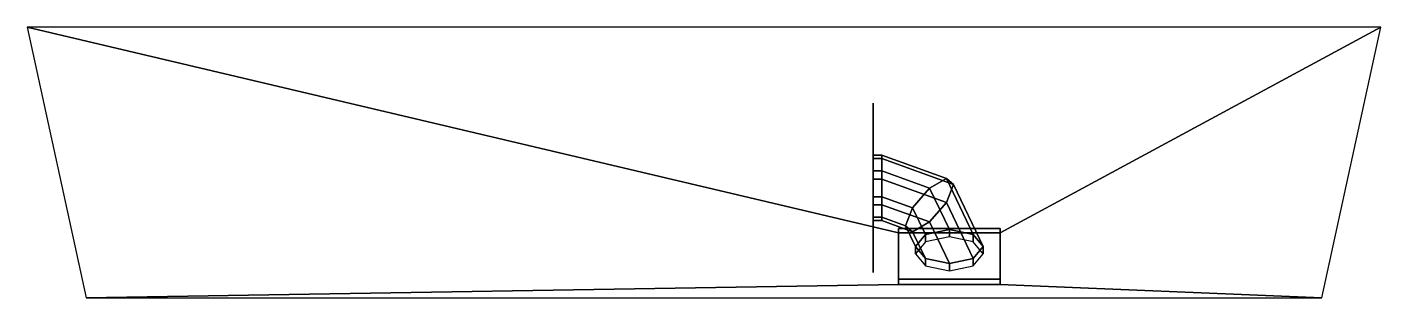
# Model space of a CAD drawing. Extents: x -0.8 to 0.8, y 1.74 to 2.06.
import ezdxf

# ---------------------------------------------------------------- set-up
doc = ezdxf.new("R2010")
doc.units = 0
doc.layers.add('BACK_DOOR_2', color=7, linetype='CONTINUOUS')

msp = doc.modelspace()

# ---------------------------------------------------------------- linework, layer by layer
at = {"layer": 'BACK_DOOR_2'}
for points in [[(0.35, 1.817, 1.3401), (0.8, 2.06, 0.93), (-0.8, 2.06, 0.93), (0.23, 1.817, 1.3401)], [(0.23, 1.817, 1.3401), (-0.8, 2.06, 0.93), (-0.73, 1.74, 1.47), (0.23, 1.7558, 1.4433)], [(0.8, 2.06, 0.93), (0.35, 1.817, 1.3401), (0.35, 1.7558, 1.4433), (0.73, 1.74, 1.47)], [(0.2, 1.9046, 1.46), (0.2, 1.9086, 1.4296), (0.2, 1.97, 1.44), (0.2, 1.9407, 1.5107)], [(0.2, 1.9086, 1.4296), (0.2, 1.89, 1.4054), (0.2, 1.9407, 1.3693), (0.2, 1.97, 1.44)], [(0.2, 1.8804, 1.4786), (0.2, 1.9046, 1.46), (0.2, 1.9407, 1.5107), (0.2, 1.87, 1.54)], [(0.2, 1.89, 1.4054), (0.2, 1.8596, 1.4014), (0.2, 1.87, 1.34), (0.2, 1.9407, 1.3693)], [(0.21, 1.9046, 1.46), (0.21, 1.9086, 1.4296), (0.2, 1.9086, 1.4296), (0.2, 1.9046, 1.46)], [(0.21, 1.9086, 1.4296), (0.21, 1.89, 1.4054), (0.2, 1.89, 1.4054), (0.2, 1.9086, 1.4296)], [(0.21, 1.8804, 1.4786), (0.21, 1.9046, 1.46), (0.2, 1.9046, 1.46), (0.2, 1.8804, 1.4786)], [(0.21, 1.89, 1.4054), (0.21, 1.9086, 1.4296), (0.2866, 1.8812, 1.4138), (0.2666, 1.8697, 1.3936)], [(0.21, 1.9086, 1.4296), (0.21, 1.9046, 1.46), (0.2949, 1.8742, 1.4424), (0.2866, 1.8812, 1.4138)], [(0.21, 1.9046, 1.46), (0.21, 1.8804, 1.4786), (0.2866, 1.8529, 1.4628), (0.2949, 1.8742, 1.4424)], [(0.21, 1.89, 1.4054), (0.21, 1.8596, 1.4014), (0.2, 1.8596, 1.4014), (0.2, 1.89, 1.4054)], [(0.21, 1.8596, 1.4014), (0.21, 1.89, 1.4054), (0.2666, 1.8697, 1.3936), (0.2466, 1.8465, 1.3938)], [(0.21, 1.85, 1.4746), (0.21, 1.8804, 1.4786), (0.2, 1.8804, 1.4786), (0.2, 1.85, 1.4746)], [(0.2, 1.85, 1.4746), (0.2, 1.8804, 1.4786), (0.2, 1.87, 1.54), (0.2, 1.7993, 1.5107)], [(0.21, 1.8804, 1.4786), (0.21, 1.85, 1.4746), (0.2666, 1.8297, 1.4629), (0.2866, 1.8529, 1.4628)], [(0.2666, 1.8697, 1.3936), (0.2866, 1.8812, 1.4138), (0.3183, 1.8149, 1.3755), (0.29, 1.8207, 1.3654)], [(0.2866, 1.8812, 1.4138), (0.2949, 1.8742, 1.4424), (0.33, 1.8007, 1.4), (0.3183, 1.8149, 1.3755)], [(0.2949, 1.8742, 1.4424), (0.2866, 1.8529, 1.4628), (0.3183, 1.7866, 1.4245), (0.33, 1.8007, 1.4)], [(0.2, 1.8596, 1.4014), (0.2, 1.8354, 1.42), (0.2, 1.7993, 1.3693), (0.2, 1.87, 1.34)], [(0.21, 1.8596, 1.4014), (0.21, 1.8354, 1.42), (0.2, 1.8354, 1.42), (0.2, 1.8596, 1.4014)], [(0.21, 1.8354, 1.42), (0.21, 1.8596, 1.4014), (0.2466, 1.8465, 1.3938), (0.2383, 1.8252, 1.4141)], [(0.2466, 1.8465, 1.3938), (0.2666, 1.8697, 1.3936), (0.29, 1.8207, 1.3654), (0.2617, 1.8149, 1.3755)], [(0.21, 1.8314, 1.4504), (0.21, 1.85, 1.4746), (0.2, 1.85, 1.4746), (0.2, 1.8314, 1.4504)], [(0.2, 1.8314, 1.4504), (0.2, 1.85, 1.4746), (0.2, 1.7993, 1.5107), (0.2, 1.77, 1.44)], [(0.21, 1.85, 1.4746), (0.21, 1.8314, 1.4504), (0.2466, 1.8182, 1.4428), (0.2666, 1.8297, 1.4629)], [(0.2383, 1.8252, 1.4141), (0.2466, 1.8465, 1.3938), (0.2617, 1.8149, 1.3755), (0.25, 1.8007, 1.4)], [(0.2866, 1.8529, 1.4628), (0.2666, 1.8297, 1.4629), (0.29, 1.7807, 1.4346), (0.3183, 1.7866, 1.4245)], [(0.21, 1.8354, 1.42), (0.21, 1.8314, 1.4504), (0.2, 1.8314, 1.4504), (0.2, 1.8354, 1.42)], [(0.2, 1.8354, 1.42), (0.2, 1.8314, 1.4504), (0.2, 1.77, 1.44), (0.2, 1.7993, 1.3693)], [(0.21, 1.8314, 1.4504), (0.21, 1.8354, 1.42), (0.2383, 1.8252, 1.4141), (0.2466, 1.8182, 1.4428)], [(0.2466, 1.8182, 1.4428), (0.2383, 1.8252, 1.4141), (0.25, 1.8007, 1.4), (0.2617, 1.7866, 1.4245)], [(0.2666, 1.8297, 1.4629), (0.2466, 1.8182, 1.4428), (0.2617, 1.7866, 1.4245), (0.29, 1.7807, 1.4346)], [(0.35, 1.8221, 1.343), (0.23, 1.8221, 1.343), (0.23, 1.7621, 1.447), (0.35, 1.7621, 1.447)], [(0.35, 1.817, 1.3401), (0.23, 1.817, 1.3401), (0.23, 1.8221, 1.343), (0.35, 1.8221, 1.343)], [(0.23, 1.8221, 1.343), (0.23, 1.817, 1.3401), (0.23, 1.7558, 1.4433), (0.23, 1.7621, 1.447)], [(0.25, 1.8007, 1.4), (0.2617, 1.8149, 1.3755), (0.2617, 1.8062, 1.3705), (0.25, 1.7921, 1.395)], [(0.2617, 1.8149, 1.3755), (0.29, 1.8207, 1.3654), (0.29, 1.8121, 1.3604), (0.2617, 1.8062, 1.3705)], [(0.29, 1.8207, 1.3654), (0.3183, 1.8149, 1.3755), (0.3183, 1.8062, 1.3705), (0.29, 1.8121, 1.3604)], [(0.3183, 1.8149, 1.3755), (0.33, 1.8007, 1.4), (0.33, 1.7921, 1.395), (0.3183, 1.8062, 1.3705)], [(0.35, 1.817, 1.3401), (0.35, 1.8221, 1.343), (0.35, 1.7621, 1.447), (0.35, 1.7558, 1.4433)], [(0.2617, 1.7866, 1.4245), (0.25, 1.8007, 1.4), (0.25, 1.7921, 1.395), (0.2617, 1.7779, 1.4195)], [(0.33, 1.8007, 1.4), (0.3183, 1.7866, 1.4245), (0.3183, 1.7779, 1.4195), (0.33, 1.7921, 1.395)], [(0.29, 1.7807, 1.4346), (0.2617, 1.7866, 1.4245), (0.2617, 1.7779, 1.4195), (0.29, 1.7721, 1.4296)], [(0.3183, 1.7866, 1.4245), (0.29, 1.7807, 1.4346), (0.29, 1.7721, 1.4296), (0.3183, 1.7779, 1.4195)], [(0.35, 1.7621, 1.447), (0.23, 1.7621, 1.447), (0.23, 1.7558, 1.4433), (0.35, 1.7558, 1.4433)], [(0.35, 1.7558, 1.4433), (0.23, 1.7558, 1.4433), (-0.73, 1.74, 1.47), (0.73, 1.74, 1.47)]]:
    msp.add_3dface(points, dxfattribs=at)

doc.saveas('drawing.dxf')
